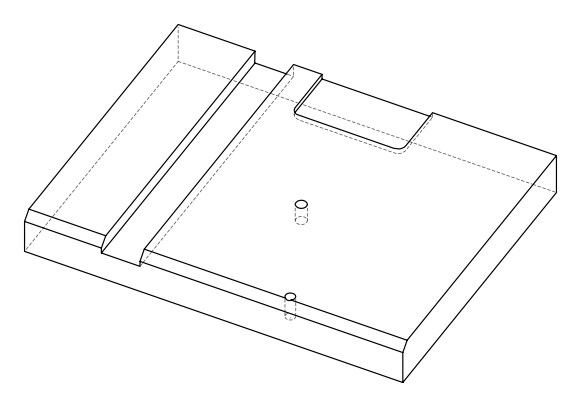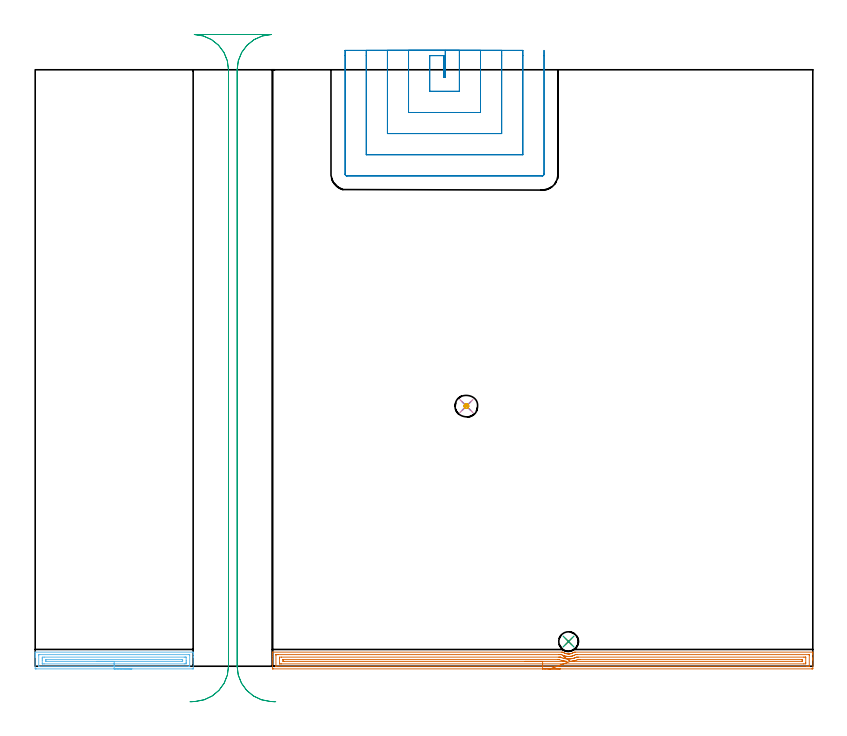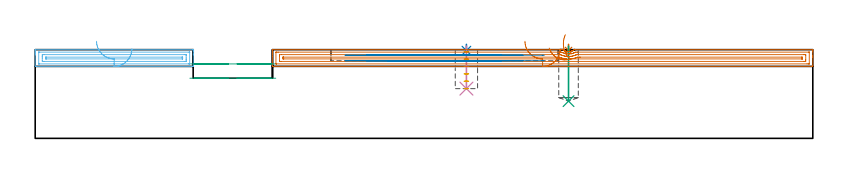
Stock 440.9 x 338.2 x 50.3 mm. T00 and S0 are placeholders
(PLAN: 9 operations, 5 tool changes, 22.7 min)
(1 SPOT_DRILL | STEP1POCKET | NXT0321_9005460120000 | 0.03 min | 1 mm3)
(2 SPOT_DRILL_1 | STEP1POCKET_1 | NXT0321_9005460120000 | 0.03 min | 2 mm3)
(3 DRILL_BLIND_HOLE_INTO_CENTER | STEP1POCKET | NXT0301_082 | 0.13 min | 2681 mm3)
(4 DRILL_BLIND_HOLE_INTO_CENTER_1 | STEP1POCKET_1 | NXT0301_082 | 0.1 min | 1998 mm3)
(5 MILL_ROUGH_BLIND_HOLE_CONTOUR | STEP1POCKET_1 | NXT0201_013 | Spiral | 0.3 min | 752 mm3)
(6 AREA_MILL | FG_CHAMFER_SURFACE | UGT0205_001 | 3.06 min | 4298 mm3)
(7 AREA_MILL_1 | FG_CHAMFER_SURFACE_1 | UGT0205_001 | 10.12 min | 14080 mm3)
(8 MILL_SLOT | SLOT_PARTIAL_RECTANGULAR | UGT0201_010 | Follow Part, ap 4, ae 75% | 5.52 min | 55127 mm3)
(9 MILL_RECTANGULAR_SLOT | SLOT_RECTANGULAR | UGT0201_019 | Follow Part, ap 10, ae 75% | 3.42 min | 245548 mm3)
(TOOL NXT0321_9005460120000 | NC Spot Drill, 142deg, 12mm, Carbide, Uncoated | D12 PA142 FL30 Z2)
(TOOL NXT0301_082 | Carbide Drill 11.1mm [860.1-1110-033A1-MM 2214] | D11.1 PA140 FL55 Z2)
(TOOL NXT0201_013 | ENDMILL 10mm | D10 FL30 Z4)
(TOOL UGT0205_001 | Chamfer Mill 20 x 3 x 45 deg. | D20 FL50 Z2)
(TOOL UGT0201_010 | End Mill 16 mm | D16 FL22 Z2)
(TOOL UGT0201_019 | End mill 40 mm | D40 FL63 Z6)
(OP 1 SPOT_DRILL)
G17 G21 G94 G90
T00 M6
G54
G17 G0 G90 X302.4 Y14. S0 M3
G43 Z60.3 H0
G94 G81 G98 Z49.822 F250. R53.3
G80
M5
M2
(OP 2 SPOT_DRILL_1)
G17 G21 G94 G90
T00 M6
G54
G17 G0 G90 X244.5 Y147.5 S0 M3
G43 Z60.3 H0
G94 G81 G98 Z49.758 F250. R53.3
G80
M5
M2
(OP 3 DRILL_BLIND_HOLE_INTO_CENTER)
G17 G21 G94 G90
T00 M6
G54
G17 G0 G90 X302.4 Y14. S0 M3
G43 Z60.3 H1
G94 G81 G98 Z21.1 F250. R52.3
G80
M5
M2
(OP 4 DRILL_BLIND_HOLE_INTO_CENTER_1)
G17 G21 G94 G90
T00 M6
G54
G17 G0 G90 X244.5 Y147.5 S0 M3
G43 Z60.3 H1
G94 G81 G98 Z28.2 F250. R52.3
G80
M5
M2
(OP 5 MILL_ROUGH_BLIND_HOLE_CONTOUR)
G17 G21 G94 G90
T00 M6
G54
G17 G0 G90 X244.5 Y147.5 S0 M3
G43 Z60.3 H0
Z49.117
G94 G3 X245.13 Y148.17 R0.631 F250.
X244.418 Y148.797 R0.67
X243.203 Y147.418 R1.3
X244.418 Y148.797 R-1.3
X243.81 Y148.108 R0.65
X244.5 Y147.5 R0.65
G0 Z44.933
G3 X245.13 Y148.17 R0.631
X244.418 Y148.797 R0.67
X243.203 Y147.418 R1.3
X244.418 Y148.797 R-1.3
X243.81 Y148.108 R0.65
X244.5 Y147.5 R0.65
G0 Z40.75
G3 X245.13 Y148.17 R0.631
X244.418 Y148.797 R0.67
X243.203 Y147.418 R1.3
X244.418 Y148.797 R-1.3
X243.81 Y148.108 R0.65
X244.5 Y147.5 R0.65
G0 Z36.567
G3 X245.13 Y148.17 R0.631
X244.418 Y148.797 R0.67
X243.203 Y147.418 R1.3
X244.418 Y148.797 R-1.3
X243.81 Y148.108 R0.65
X244.5 Y147.5 R0.65
G0 Z32.383
G3 X245.13 Y148.17 R0.631
X244.418 Y148.797 R0.67
X243.203 Y147.418 R1.3
X244.418 Y148.797 R-1.3
X243.81 Y148.108 R0.65
X244.5 Y147.5 R0.65
G0 Z28.2
G3 X245.13 Y148.17 R0.631
X244.418 Y148.797 R0.67
X243.203 Y147.418 R1.3
X244.418 Y148.797 R-1.3
X243.81 Y148.108 R0.65
X244.5 Y147.5 R0.65
G0 Z60.3
M5
M2
(OP 6 AREA_MILL)
G17 G21 G94 G90
T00 M6
G54
G17 G0 G90 X54.8 Y-1.5 S1061 M3
G43 Z60.3 H0
Z50.8
G94 G1 X54.762 Z49.928 F250.
X54.648 Z49.064
X54.459 Z48.212
X54.197 Z47.38
X53.863 Z46.574
X53.46 Z45.8
X52.992 Z45.064
X52.46 Z44.372
X51.871 Z43.729
X51.228 Z43.14
X50.536 Z42.609
X49.8 Z42.14
X49.026 Z41.737
X48.22 Z41.403
X47.388 Z41.141
X46.536 Z40.952
X45.672 Z40.838
X44.8 Z40.8
X0.609
X0.09 Y-1.495 Z40.803
X0.01 Y-1.492 Z40.806
X0. Y-1.407 Z40.891
Y5.001 Z47.295
Y5.557 Z47.854
Y5.877 Z48.173
Y6.433 Z48.729
Y6.753 Z49.048
Y7.393 Z49.692
Y7.729 Z50.028
X0.003 Y7.867 Z50.159
X0.01 Y7.998 Z50.288
X0.163 Y8. Z50.3
X89.437
X89.59 Y7.998 Z50.288
X89.597 Y7.867 Z50.159
X89.6 Y7.729 Z50.028
Y7.393 Z49.692
Y6.753 Z49.048
Y5.557 Z47.854
Y5.001 Z47.295
Y-1.129 Z41.169
X89.597 Y-1.41 Z40.888
X89.59 Y-1.492 Z40.805
X89.506 Y-1.499 Z40.799
X88.991 Y-1.5 Z40.8
X44.8
Y-0.086 Z42.214
X2.395 Y-0.085 Z42.215
X2.223 Y-0.084 Z42.216
X2.048 Y-0.08 Z42.22
X2.012 Y-0.079 Z42.221
X2.007 Y-0.055 Z42.245
X2.004 Y-0.027 Z42.273
X2.001 Y0.134 Z42.434
X2. Y6.394 Z48.694
X2.002 Y6.497 Z48.797
X2.006 Y6.565 Z48.865
X2.01 Y6.58 Z48.88
X2.013 Y6.582 Z48.882
X2.034 Y6.584 Z48.884
X2.395 Y6.586 Z48.886
X2.565
X87.205 Y6.585 Z48.885
X87.377 Y6.584 Z48.884
X87.552 Y6.58 Z48.88
X87.588 Y6.579 Z48.879
X87.593 Y6.555 Z48.855
X87.596 Y6.527 Z48.827
X87.599 Y6.366 Z48.666
X87.6 Y0.106 Z42.406
X87.598 Y0.003 Z42.303
X87.594 Y-0.066 Z42.234
X87.59 Y-0.08 Z42.22
X87.587 Y-0.082 Z42.218
X87.566 Y-0.084 Z42.216
X87.205 Y-0.085 Z42.215
X87.035 Y-0.086 Z42.214
X44.8
Y1.328 Z43.628
X5.073 Y1.329 Z43.629
X4.352 Y1.33 Z43.63
X4.18 Y1.332 Z43.632
X4.017 Y1.335 Z43.635
X4.009 Y1.499 Z43.799
X4.002 Y1.673 Z43.973
X4. Y3.25 Z45.55
Y4.126 Z46.426
X4.001 Y4.302 Z46.602
X4.01 Y5.001 Z47.301
X4.014 Y5.164 Z47.464
X5.073 Y5.171 Z47.471
X84.527
X85.248 Y5.17 Z47.47
X85.42 Y5.168 Z47.468
X85.583 Y5.165 Z47.465
X85.591 Y5.001 Z47.301
X85.597 Y4.827 Z47.127
X85.6 Y3.25 Z45.55
Y2.374 Z44.674
X85.599 Y2.198 Z44.498
X85.59 Y1.499 Z43.799
X85.586 Y1.336 Z43.636
X84.527 Y1.329 Z43.629
X44.8 Y1.328 Z43.628
Y2.743 Z45.043
X6.483
X6.134 Y2.744 Z45.044
X6.073 Y2.746 Z45.046
X6.015 Y2.749 Z45.049
X6.01 Y2.833 Z45.133
X6. Y3.216 Z45.516
Y3.25 Z45.55
X6.003 Y3.671 Z45.971
X6.006 Y3.723 Z46.023
X6.009 Y3.745 Z46.045
X6.033 Y3.75 Z46.05
X6.169 Y3.754 Z46.054
X6.342 Y3.757 Z46.057
X83.117
X83.466 Y3.756 Z46.056
X83.527 Y3.754 Z46.054
X83.585 Y3.751 Z46.051
X83.59 Y3.667 Z45.967
X83.6 Y3.284 Z45.584
Y3.25 Z45.55
X83.597 Y2.829 Z45.129
X83.594 Y2.777 Z45.077
X83.591 Y2.755 Z45.055
X83.567 Y2.75 Z45.05
X83.431 Y2.746 Z45.046
X83.258 Y2.743 Z45.043
X44.8
X43.928 Z45.081
X43.064 Z45.195
X42.212 Z45.383
X41.38 Z45.646
X40.574 Z45.98
X39.8 Z46.382
X39.064 Z46.851
X38.372 Z47.382
X37.729 Z47.972
X37.14 Z48.615
X36.608 Z49.307
X36.14 Z50.043
X35.737 Z50.817
X35.403 Z51.622
X35.141 Z52.455
X34.952 Z53.306
X34.838 Z54.171
X34.8 Z55.043
G0 Z60.3
M5
M2
(OP 7 AREA_MILL_1)
G17 G21 G94 G90
T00 M6
G54
G17 G0 G90 X297.7 Y-1.5 S1061 M3
G43 Z60.3 H0
Z50.8
G94 G1 X297.662 Z49.928 F250.
X297.548 Z49.064
X297.359 Z48.212
X297.097 Z47.38
X296.763 Z46.574
X296.36 Z45.8
X295.892 Z45.064
X295.36 Z44.372
X294.771 Z43.729
X294.128 Z43.14
X293.436 Z42.608
X292.7 Z42.14
X291.926 Z41.737
X291.12 Z41.403
X290.288 Z41.141
X289.436 Z40.952
X288.572 Z40.838
X287.7 Z40.8
X135.104
X134.584 Y-1.494 Z40.803
X134.51 Y-1.492 Z40.806
X134.5 Y-1.411 Z40.886
Y4.126 Z46.42
Y5.567 Z47.864
Y6.753 Z49.048
Y7.737 Z50.036
X134.503 Y7.871 Z50.163
X134.51 Y7.998 Z50.288
X134.658 Y8. Z50.3
X298.408
X299.148 Y7.995 Z50.29
X299.266 Y7.924 Z50.223
X299.332 Y7.879 Z50.179
X299.55 Y7.743 Z50.043
X299.772 Y7.618 Z49.917
X300.193 Y7.423 Z49.719
X300.215 Y7.412 Z49.708
X300.409 Y7.337 Z49.636
X300.427 Y7.33 Z49.629
X300.639 Y7.251 Z49.544
X300.667 Y7.241 Z49.534
X301.112 Y7.113 Z49.413
X301.561 Y7.02 Z49.319
X301.798 Y6.985 Z49.285
X302.208 Y6.961 Z49.256
X302.444 Y6.956 Z49.248
X302.592 Y6.957 Z49.253
X302.63 Y6.96 Z49.255
X302.729 Y6.964 Z49.262
X303.002 Y6.985 Z49.285
X303.349 Y7.041 Z49.34
X303.799 Y7.144 Z49.436
X304.244 Y7.278 Z49.573
X304.391 Y7.337 Z49.635
X304.497 Y7.379 Z49.678
X304.655 Y7.444 Z49.742
X304.695 Y7.461 Z49.758
X305.138 Y7.682 Z49.979
X305.468 Y7.879 Z50.178
X305.64 Y7.994 Z50.292
X306.439 Y8. Z50.3
X440.742
X440.89 Y7.998 Z50.288
X440.897 Y7.871 Z50.163
X440.9 Y7.737 Z50.036
Y7.374 Z49.673
Y6.753 Z49.048
Y4.691 Z46.988
Y4.126 Z46.42
Y3.533 Z45.828
Y-1.129 Z41.169
X440.896 Y-1.415 Z40.882
X440.89 Y-1.492 Z40.805
X440.811 Y-1.499 Z40.799
X440.296 Y-1.5 Z40.8
X287.7
Y-0.086 Z42.214
X136.889 Y-0.085 Z42.215
X136.717 Y-0.084 Z42.216
X136.545 Y-0.08 Z42.22
X136.51 Y-0.079 Z42.221
X136.506 Y-0.055 Z42.245
X136.503 Y-0.027 Z42.273
X136.5 Y0.128 Z42.428
X136.501 Y6.386 Z48.686
X136.504 Y6.488 Z48.788
X136.51 Y6.555 Z48.855
X136.514 Y6.579 Z48.879
X136.529 Y6.58 Z48.88
X136.889 Y6.585 Z48.885
X137.06
X137.781 Y6.586 Z48.886
X296.794
X297.516 Y6.584 Z48.884
X297.689 Y6.583 Z48.883
X298.408 Y6.571 Z48.871
X298.778 Y6.391 Z48.691
X299.301 Y6.16 Z48.46
X299.422 Y6.114 Z48.414
X300.099 Y5.877 Z48.177
X300.193 Y5.85 Z48.15
X300.232 Y5.839 Z48.139
X300.722 Y5.727 Z48.027
X301.086 Y5.653 Z47.953
X301.356 Y5.612 Z47.912
X301.978 Y5.56 Z47.86
X302.314 Y5.547 Z47.847
X302.87 Y5.559 Z47.859
X303.171 Y5.582 Z47.882
X303.763 Y5.664 Z47.964
X303.945 Y5.698 Z47.998
X304.655 Y5.862 Z48.162
X304.667 Y5.865 Z48.165
X304.708 Y5.877 Z48.177
X305.212 Y6.046 Z48.346
X305.329 Y6.092 Z48.392
X305.547 Y6.182 Z48.482
X305.949 Y6.359 Z48.659
X306.44 Y6.579 Z48.879
X306.615 Y6.581 Z48.881
X307.332 Y6.585 Z48.885
X307.503 Y6.586 Z48.886
X438.511 Y6.585 Z48.885
X438.683 Y6.584 Z48.884
X438.855 Y6.58 Z48.88
X438.89 Y6.579 Z48.879
X438.894 Y6.555 Z48.855
X438.897 Y6.527 Z48.827
X438.899 Y6.372 Z48.672
Y0.114 Z42.414
X438.896 Y0.012 Z42.312
X438.89 Y-0.055 Z42.245
X438.886 Y-0.079 Z42.221
X438.871 Y-0.08 Z42.22
X438.511 Y-0.085 Z42.215
X438.34
X437.619 Y-0.086 Z42.214
X287.7
Y1.328 Z43.628
X139.566 Y1.329 Z43.629
X138.846 Y1.33 Z43.63
X138.674 Y1.332 Z43.632
X138.51 Y1.335 Z43.635
X138.505 Y1.499 Z43.799
X138.501 Y1.668 Z43.968
X138.5 Y4.296 Z46.596
X138.506 Y5.001 Z47.301
X138.508 Y5.164 Z47.464
X139.566 Y5.171 Z47.471
X296.624
X297.344 Y5.17 Z47.47
X297.516 Y5.168 Z47.468
X297.688 Y5.164 Z47.464
X297.779 Y5.152 Z47.452
X297.87 Y5.114 Z47.414
X298.138 Y5.001 Z47.301
X298.408 Y4.893 Z47.193
X298.59 Y4.823 Z47.123
X299.301 Y4.586 Z46.886
X299.878 Y4.436 Z46.736
X300.193 Y4.363 Z46.663
X300.563 Y4.288 Z46.588
X300.99 Y4.22 Z46.52
X301.086 Y4.21 Z46.51
X301.965 Y4.138 Z46.438
X301.978
X302.423 Y4.135 Z46.435
X302.858 Y4.138 Z46.438
X302.87
X303.297 Y4.17 Z46.47
X303.678 Y4.209 Z46.509
X303.763 Y4.22 Z46.52
X304.448 Y4.329 Z46.629
X304.655 Y4.375 Z46.675
X305.168 Y4.498 Z46.798
X305.547 Y4.601 Z46.901
X305.856 Y4.699 Z46.999
X306.105 Y4.781 Z47.081
X306.44 Y4.908 Z47.208
X306.507 Y4.935 Z47.235
X306.666 Y5.001 Z47.301
X307.018 Y5.151 Z47.451
X307.165 Y5.165 Z47.465
X307.332 Y5.167 Z47.467
X308.052 Y5.171 Z47.471
X435.834
X436.554 Y5.17 Z47.47
X436.726 Y5.168 Z47.468
X436.889 Y5.165 Z47.465
X436.895 Y5.001 Z47.301
X436.899 Y4.832 Z47.132
X436.9 Y2.204 Z44.504
X436.894 Y1.499 Z43.799
X436.892 Y1.336 Z43.636
X435.834 Y1.329 Z43.629
X287.7 Y1.328 Z43.628
Y2.743 Z45.043
X140.975
X140.63 Y2.745 Z45.045
X140.568 Y2.747 Z45.047
X140.51 Y2.75 Z45.05
X140.5 Y3.25 Z45.55
X140.501 Y3.667 Z45.967
X140.503 Y3.72 Z46.02
X140.507 Y3.744 Z46.044
X140.511 Y3.75 Z46.05
X140.525 Y3.752 Z46.052
X140.662 Y3.756 Z46.056
X140.834 Y3.757 Z46.057
X296.107
X296.624 Y3.756 Z46.056
X297.003 Y3.754 Z46.054
X297.127 Y3.75 Z46.05
X297.195 Y3.742 Z46.042
X298.309 Y3.348 Z45.648
X298.408 Y3.316 Z45.616
X298.625 Y3.25 Z45.55
X299.301 Y3.08 Z45.38
X299.529 Y3.026 Z45.326
X299.955 Y2.94 Z45.24
X300.193 Y2.898 Z45.198
X300.623 Y2.828 Z45.128
X300.698 Y2.819 Z45.119
X301.38 Y2.755 Z45.055
X301.429 Y2.749 Z45.049
X301.407 Y2.747 Z45.047
X301.268 Y2.744 Z45.044
X301.163 Y2.743 Z45.043
X301.13
X287.7
X286.828 Z45.081
X285.964 Z45.195
X285.112 Z45.383
X284.28 Z45.646
X283.474 Z45.98
X282.7 Z46.382
X281.964 Z46.851
X281.272 Z47.382
X280.629 Z47.972
X280.04 Z48.615
X279.508 Z49.307
X279.04 Z50.043
X278.637 Z50.816
X278.303 Z51.622
X278.041 Z52.454
X277.852 Z53.306
X277.738 Z54.171
X277.7 Z55.043
G0 X291.448 Y-1.713 Z51.181
G1 X291.752 Y-1.6 Z50.371
X292.12 Y-1.462 Z49.592
X292.55 Y-1.302 Z48.851
X293.04 Y-1.119 Z48.152
X293.584 Y-0.915 Z47.502
X294.18 Y-0.693 Z46.904
X294.822 Y-0.453 Z46.365
X295.506 Y-0.198 Z45.887
X296.226 Y0.071 Z45.474
X296.977 Y0.352 Z45.131
X297.753 Y0.642 Z44.858
X298.549 Y0.939 Z44.659
X299.358 Y1.241 Z44.534
X300.174 Y1.546 Z44.485
X300.99 Y1.851 Z44.512
X301.802 Y2.154 Z44.615
X302.602 Y2.453 Z44.794
X303.384 Y2.746 Z45.046
X303.388 Y2.747 Z45.047
X303.763 Y2.789 Z45.089
X304.18 Y2.84 Z45.14
X304.525 Y2.889 Z45.189
X304.655 Y2.909 Z45.209
X304.95 Y2.96 Z45.26
X305.263 Y3.027 Z45.327
X305.547 Y3.091 Z45.391
X305.677 Y3.122 Z45.422
X306.175 Y3.25 Z45.55
X306.379 Y3.31 Z45.61
X306.44 Y3.329 Z45.629
X307.045 Y3.532 Z45.832
X307.619 Y3.748 Z46.048
X307.714 Y3.751 Z46.051
X308.225 Y3.755 Z46.055
X308.6 Y3.757 Z46.057
X309.117
X434.425
X434.77 Y3.755 Z46.055
X434.832 Y3.753 Z46.053
X434.89 Y3.75 Z46.05
X434.9 Y3.25 Z45.55
X434.899 Y2.832 Z45.132
X434.897 Y2.78 Z45.08
X434.893 Y2.756 Z45.056
X434.889 Y2.75 Z45.05
X434.875 Y2.748 Z45.048
X434.738 Y2.744 Z45.044
X434.566 Y2.743 Z45.043
X303.763
X303.386 Y2.744 Z45.044
X303.385 Y2.745 Z45.045
X302.8 Y3.18 Z45.525
X302.252 Y3.589 Z46.066
X301.744 Y3.968 Z46.665
X301.279 Y4.315 Z47.317
X300.862 Y4.626 Z48.017
X300.495 Y4.899 Z48.76
X300.181 Y5.133 Z49.54
X299.923 Y5.325 Z50.351
X299.723 Y5.474 Z51.187
X299.582 Y5.58 Z52.041
X299.501 Y5.64 Z52.908
X299.481 Y5.655 Z53.78
X299.522 Y5.624 Z54.65
X299.624 Y5.548 Z55.514
X299.786 Y5.428 Z56.362
X300.006 Y5.263 Z57.19
X300.283 Y5.057 Z57.991
X300.616 Y4.809 Z58.759
G0 Z60.3
M5
M2
(OP 8 MILL_SLOT)
G17 G21 G94 G90
T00 M6
G54
G17 G0 G90 X232.5 Y349.2 S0 M3
G43 Z60.3 H0
Z47.15
G94 G1 Y346.2 F250.
Y334. F500.
X231.7
Y346.2
X223.7
Y326.
X240.5
Y346.2
Y349.2 F250.
X211.7
Y346.2
Y314. F500.
X252.5
Y346.2
Y349.2 F250.
X199.7
Y346.2
Y302. F500.
X264.5
Y346.2
Y349.2 F250.
X187.7
Y346.2
Y290. F500.
X276.5
Y346.2
Y349.2 F250.
X175.7
Y346.2
Y279. F500.
G3 X176.7 Y278. R1.
G1 X287.5
G3 X288.5 Y279. R1.
G1 Y346.2
Y349.2 F250.
G0 X232.5 Z44.
G1 Y346.2
Y334. F500.
X231.7
Y346.2
X223.7
Y326.
X240.5
Y346.2
Y349.2 F250.
X211.7
Y346.2
Y314. F500.
X252.5
Y346.2
Y349.2 F250.
X199.7
Y346.2
Y302. F500.
X264.5
Y346.2
Y349.2 F250.
X187.7
Y346.2
Y290. F500.
X276.5
Y346.2
Y349.2 F250.
X175.7
Y346.2
Y279. F500.
G3 X176.7 Y278. R1.
G1 X287.5
G3 X288.5 Y279. R1.
G1 Y346.2
Y349.2 F250.
G0 Z60.3
M5
M2
(OP 9 MILL_RECTANGULAR_SLOT)
G17 G21 G94 G90
T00 M6
G54
G17 G0 G90 X135.978 Y-20.17 S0 M3
G43 Z60.3 H0
Z42.2
G94 G1 X132.986 Y-19.943 F250.
G2 X114.5 Y0. R20. F500.
G1 Y338.2
G2 X133.868 Y358.19 R20.
G1 X90.232
G2 X109.6 Y338.2 R20.
G1 Y0.
G2 X91.126 Y-19.942 R20.
G1 X88.135 Y-20.171 F250.
G0 X136.4 Y-20.134 Z34.1
G1 X133.405 Y-19.97
G2 X114.5 Y0. R20. F500.
G1 Y338.2
G2 X133.868 Y358.19 R20.
G1 Y358.2
X90.232
Y358.19
G2 X109.6 Y338.2 R20.
G1 Y0.
G2 X90.695 Y-19.97 R20.
G1 X87.7 Y-20.134 F250.
G0 Z60.3
M5
M2
